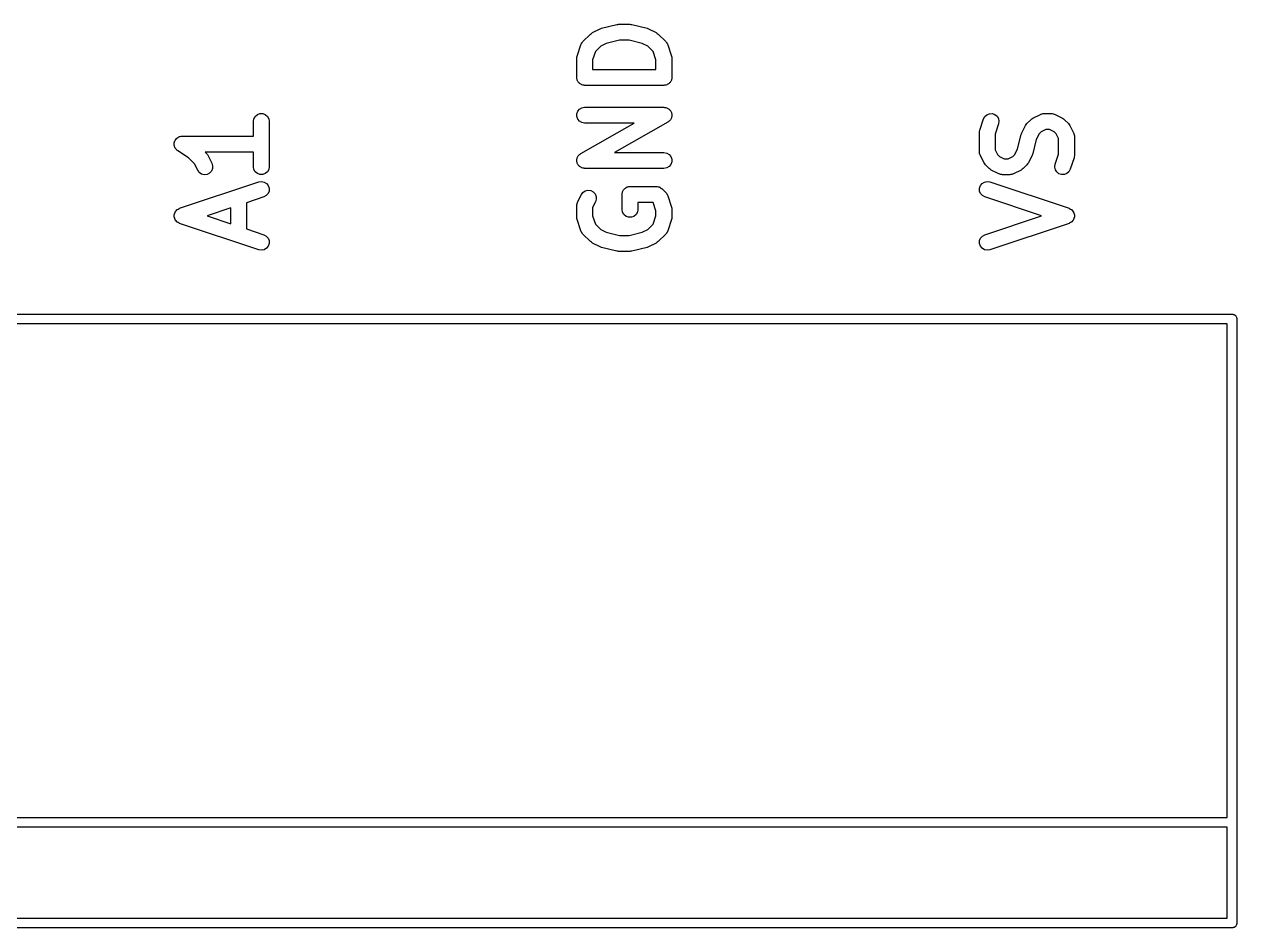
# Model space of a CAD drawing. Extents: x 78 to 141.7, y -125.4 to -84.3.
# Drawn here: x 126.04 to 141.34, y -125.2 to -113.81 of the extents above; entities that cross this region are included whole.
import ezdxf

# ---------------------------------------------------------------- set-up
doc = ezdxf.new("R2010")
doc.units = 0
doc.header["$MEASUREMENT"] = 0
doc.layers.add('BLACK', color=7, linetype='CONTINUOUS')

msp = doc.modelspace()

# ---------------------------------------------------------------- linework, layer by layer
at = {"layer": 'BLACK', "linetype": 'CONTINUOUS'}
for p, q in [((133.328, -113.856), (133.519, -113.809)), ((133.519, -113.809), (133.531, -113.808)), ((133.531, -113.808), (133.543, -113.806)), ((133.543, -113.806), (133.686, -113.806)), ((133.686, -113.806), (133.698, -113.808)), ((133.698, -113.808), (133.71, -113.809)), ((133.71, -113.809), (133.901, -113.856)), ((133.091, -114.025), (133.187, -113.93)), ((133.187, -113.93), (133.2, -113.921)), ((133.2, -113.921), (133.213, -113.911)), ((133.213, -113.911), (133.308, -113.864)), ((133.308, -113.864), (133.318, -113.861)), ((133.318, -113.861), (133.328, -113.856)), ((133.901, -113.856), (133.911, -113.861)), ((133.911, -113.861), (133.921, -113.864)), ((133.921, -113.864), (134.016, -113.911)), ((134.016, -113.911), (134.029, -113.921)), ((134.029, -113.921), (134.042, -113.93)), ((134.042, -113.93), (134.138, -114.025)), ((133.02, -114.207), (133.067, -114.065)), ((133.067, -114.065), (133.07, -114.059)), ((133.07, -114.059), (133.071, -114.054)), ((133.071, -114.054), (133.078, -114.044)), ((133.078, -114.044), (133.084, -114.034)), ((133.084, -114.034), (133.088, -114.03)), ((133.088, -114.03), (133.091, -114.025)), ((133.317, -114.083), (133.25, -114.15)), ((133.387, -114.048), (133.317, -114.083)), ((133.555, -114.006), (133.387, -114.048)), ((133.674, -114.006), (133.555, -114.006)), ((133.841, -114.048), (133.674, -114.006)), ((133.912, -114.083), (133.841, -114.048)), ((133.979, -114.15), (133.912, -114.083)), ((134.138, -114.025), (134.141, -114.03)), ((134.141, -114.03), (134.145, -114.034)), ((134.145, -114.034), (134.151, -114.044)), ((134.151, -114.044), (134.158, -114.054)), ((134.158, -114.054), (134.159, -114.059)), ((134.159, -114.059), (134.162, -114.065)), ((134.162, -114.065), (134.209, -114.207)), ((133.014, -114.239), (133.017, -114.223)), ((133.014, -114.477), (133.014, -114.239)), ((133.017, -114.223), (133.02, -114.207)), ((133.25, -114.15), (133.214, -114.255)), ((133.214, -114.255), (133.214, -114.377)), ((134.014, -114.255), (133.979, -114.15)), ((134.014, -114.377), (134.014, -114.255)), ((134.209, -114.207), (134.212, -114.223)), ((134.212, -114.223), (134.214, -114.239)), ((134.214, -114.239), (134.214, -114.477)), ((133.214, -114.377), (134.014, -114.377)), ((133.016, -114.486), (133.014, -114.477)), ((133.016, -114.494), (133.016, -114.486)), ((133.019, -114.503), (133.016, -114.494)), ((133.021, -114.511), (133.019, -114.503)), ((133.025, -114.519), (133.021, -114.511)), ((133.028, -114.527), (133.025, -114.519)), ((133.034, -114.534), (133.028, -114.527)), ((133.038, -114.541), (133.034, -114.534)), ((133.045, -114.547), (133.038, -114.541)), ((133.05, -114.554), (133.045, -114.547)), ((133.058, -114.558), (133.05, -114.554)), ((133.064, -114.564), (133.058, -114.558)), ((133.073, -114.567), (133.064, -114.564)), ((133.08, -114.571), (133.073, -114.567)), ((133.089, -114.573), (133.08, -114.571)), ((133.097, -114.576), (133.089, -114.573)), ((133.106, -114.576), (133.097, -114.576)), ((133.114, -114.577), (133.106, -114.576)), ((134.114, -114.577), (133.114, -114.577)), ((134.123, -114.576), (134.114, -114.577)), ((134.132, -114.576), (134.123, -114.576)), ((134.14, -114.573), (134.132, -114.576)), ((134.149, -114.571), (134.14, -114.573)), ((134.156, -114.567), (134.149, -114.571)), ((134.164, -114.564), (134.156, -114.567)), ((134.171, -114.558), (134.164, -114.564)), ((134.179, -114.554), (134.171, -114.558)), ((134.184, -114.547), (134.179, -114.554)), ((134.191, -114.541), (134.184, -114.547)), ((134.195, -114.534), (134.191, -114.541)), ((134.201, -114.527), (134.195, -114.534)), ((134.204, -114.519), (134.201, -114.527)), ((134.208, -114.511), (134.204, -114.519)), ((134.21, -114.503), (134.208, -114.511)), ((134.213, -114.494), (134.21, -114.503)), ((134.214, -114.477), (134.213, -114.486)), ((134.213, -114.486), (134.213, -114.494)), ((133.028, -114.903), (133.05, -114.877)), ((133.05, -114.877), (133.08, -114.859)), ((133.08, -114.859), (133.114, -114.853)), ((133.114, -114.853), (134.114, -114.853)), ((134.114, -114.853), (134.123, -114.855)), ((134.123, -114.855), (134.132, -114.855)), ((134.132, -114.855), (134.14, -114.858)), ((134.14, -114.858), (134.149, -114.859)), ((134.149, -114.859), (134.156, -114.864)), ((134.156, -114.864), (134.165, -114.867)), ((134.165, -114.867), (134.171, -114.872)), ((134.171, -114.872), (134.179, -114.877)), ((134.179, -114.877), (134.185, -114.884)), ((134.185, -114.884), (134.191, -114.889)), ((134.191, -114.889), (134.196, -114.897)), ((134.196, -114.897), (134.201, -114.903)), ((128.934, -115.033), (128.941, -114.999)), ((128.934, -115.218), (128.934, -115.033)), ((128.941, -114.999), (128.958, -114.968)), ((128.958, -114.968), (128.984, -114.946)), ((128.984, -114.946), (129.017, -114.934)), ((129.017, -114.934), (129.052, -114.934)), ((129.052, -114.934), (129.084, -114.946)), ((129.084, -114.946), (129.111, -114.968)), ((129.111, -114.968), (129.128, -114.999)), ((129.128, -114.999), (129.134, -115.033)), ((129.134, -115.033), (129.134, -115.604)), ((133.016, -114.936), (133.028, -114.903)), ((133.016, -114.971), (133.016, -114.936)), ((133.028, -115.003), (133.016, -114.971)), ((133.05, -115.03), (133.028, -115.003)), ((133.08, -115.047), (133.05, -115.03)), ((133.114, -115.053), (133.08, -115.047)), ((134.164, -115.04), (133.491, -115.425)), ((134.171, -115.034), (134.164, -115.04)), ((134.179, -115.03), (134.171, -115.034)), ((134.184, -115.023), (134.179, -115.03)), ((134.191, -115.018), (134.184, -115.023)), ((134.195, -115.01), (134.191, -115.018)), ((134.201, -115.003), (134.195, -115.01)), ((134.201, -114.903), (134.204, -114.912)), ((134.204, -114.995), (134.201, -115.003)), ((134.204, -114.912), (134.209, -114.92)), ((134.208, -114.988), (134.204, -114.995)), ((134.21, -114.979), (134.208, -114.988)), ((134.209, -114.92), (134.21, -114.928)), ((134.21, -114.928), (134.213, -114.936)), ((134.213, -114.971), (134.21, -114.979)), ((134.213, -114.936), (134.213, -114.945)), ((134.213, -114.945), (134.214, -114.954)), ((134.214, -114.954), (134.213, -114.962)), ((134.213, -114.962), (134.213, -114.971)), ((138.1, -115.144), (138.147, -115.001)), ((138.147, -115.001), (138.164, -114.971)), ((138.164, -114.971), (138.19, -114.948)), ((138.19, -114.948), (138.222, -114.935)), ((138.222, -114.935), (138.257, -114.934)), ((138.257, -114.934), (138.29, -114.945)), ((138.29, -114.945), (138.317, -114.966)), ((138.317, -114.966), (138.335, -114.996)), ((138.335, -114.996), (138.342, -115.03)), ((138.342, -115.03), (138.337, -115.064)), ((138.695, -115.057), (138.743, -115.01)), ((138.743, -115.01), (138.756, -115)), ((138.756, -115), (138.769, -114.991)), ((138.769, -114.991), (138.864, -114.943)), ((138.864, -114.943), (138.87, -114.942)), ((138.87, -114.942), (138.875, -114.939)), ((138.875, -114.939), (138.886, -114.937)), ((138.886, -114.937), (138.897, -114.933)), ((138.897, -114.933), (138.903, -114.934)), ((138.903, -114.934), (138.909, -114.933)), ((138.909, -114.933), (139.004, -114.933)), ((139.004, -114.933), (139.01, -114.934)), ((139.01, -114.934), (139.015, -114.933)), ((139.015, -114.933), (139.027, -114.937)), ((139.027, -114.937), (139.038, -114.939)), ((139.038, -114.939), (139.043, -114.942)), ((139.043, -114.942), (139.049, -114.943)), ((139.049, -114.943), (139.144, -114.991)), ((139.144, -114.991), (139.157, -115)), ((139.157, -115), (139.17, -115.01)), ((139.17, -115.01), (139.218, -115.057)), ((133.065, -115.438), (133.738, -115.053)), ((133.738, -115.053), (133.114, -115.053)), ((138.094, -115.176), (138.097, -115.16)), ((138.094, -115.414), (138.094, -115.176)), ((138.097, -115.16), (138.1, -115.144)), ((138.337, -115.064), (138.294, -115.192)), ((138.294, -115.192), (138.294, -115.39)), ((138.576, -115.379), (138.621, -115.199)), ((138.621, -115.199), (138.626, -115.189)), ((138.626, -115.189), (138.629, -115.178)), ((138.629, -115.178), (138.676, -115.083)), ((138.676, -115.083), (138.686, -115.07)), ((138.686, -115.07), (138.695, -115.057)), ((138.848, -115.187), (138.813, -115.258)), ((138.873, -115.163), (138.848, -115.187)), ((138.932, -115.133), (138.873, -115.163)), ((138.98, -115.133), (138.932, -115.133)), ((139.04, -115.163), (138.98, -115.133)), ((139.065, -115.187), (139.04, -115.163)), ((139.094, -115.247), (139.065, -115.187)), ((139.218, -115.057), (139.227, -115.07)), ((139.227, -115.07), (139.236, -115.083)), ((139.236, -115.083), (139.284, -115.178)), ((139.284, -115.178), (139.286, -115.184)), ((139.286, -115.184), (139.288, -115.189)), ((139.288, -115.189), (139.291, -115.201)), ((139.291, -115.201), (139.294, -115.212)), ((127.935, -115.312), (127.936, -115.307)), ((127.936, -115.324), (127.935, -115.312)), ((127.936, -115.301), (127.94, -115.29)), ((127.936, -115.307), (127.936, -115.301)), ((127.936, -115.336), (127.936, -115.324)), ((127.938, -115.341), (127.936, -115.336)), ((127.939, -115.347), (127.938, -115.341)), ((127.944, -115.357), (127.939, -115.347)), ((127.94, -115.29), (127.943, -115.278)), ((127.943, -115.278), (127.946, -115.274)), ((127.946, -115.274), (127.948, -115.268)), ((127.948, -115.268), (127.956, -115.259)), ((127.956, -115.259), (127.962, -115.249)), ((127.962, -115.249), (127.967, -115.246)), ((127.967, -115.246), (127.97, -115.242)), ((127.97, -115.242), (127.981, -115.236)), ((127.981, -115.236), (127.99, -115.229)), ((127.99, -115.229), (127.995, -115.227)), ((127.995, -115.227), (128, -115.224)), ((128, -115.224), (128.012, -115.222)), ((128.012, -115.222), (128.024, -115.219)), ((128.024, -115.219), (128.029, -115.219)), ((128.029, -115.219), (128.034, -115.218)), ((128.034, -115.218), (128.934, -115.218)), ((138.813, -115.258), (138.768, -115.438)), ((139.094, -115.445), (139.094, -115.247)), ((139.294, -115.212), (139.293, -115.218)), ((139.293, -115.218), (139.294, -115.223)), ((139.294, -115.223), (139.294, -115.461)), ((127.948, -115.368), (127.944, -115.357)), ((127.951, -115.373), (127.948, -115.368)), ((127.954, -115.378), (127.951, -115.373)), ((127.963, -115.386), (127.954, -115.378)), ((127.97, -115.395), (127.963, -115.386)), ((127.975, -115.398), (127.97, -115.395)), ((127.979, -115.402), (127.975, -115.398)), ((128.114, -115.491), (127.979, -115.402)), ((128.19, -115.568), (128.114, -115.491)), ((128.934, -115.418), (128.324, -115.418)), ((128.324, -115.418), (128.343, -115.438)), ((128.343, -115.438), (128.353, -115.451)), ((128.353, -115.451), (128.362, -115.464)), ((128.362, -115.464), (128.41, -115.559)), ((128.934, -115.604), (128.934, -115.418)), ((133.016, -115.507), (133.019, -115.499)), ((133.016, -115.516), (133.016, -115.507)), ((133.019, -115.499), (133.021, -115.49)), ((133.021, -115.49), (133.025, -115.483)), ((133.025, -115.483), (133.028, -115.475)), ((133.028, -115.475), (133.034, -115.468)), ((133.034, -115.468), (133.038, -115.46)), ((133.038, -115.46), (133.045, -115.455)), ((133.045, -115.455), (133.05, -115.448)), ((133.05, -115.448), (133.058, -115.444)), ((133.058, -115.444), (133.065, -115.438)), ((133.491, -115.425), (134.114, -115.425)), ((134.114, -115.425), (134.149, -115.431)), ((134.149, -115.431), (134.179, -115.448)), ((134.179, -115.448), (134.201, -115.475)), ((134.201, -115.475), (134.213, -115.507)), ((134.213, -115.507), (134.213, -115.542)), ((138.095, -115.419), (138.094, -115.414)), ((138.095, -115.425), (138.095, -115.419)), ((138.098, -115.436), (138.095, -115.425)), ((138.101, -115.448), (138.098, -115.436)), ((138.103, -115.453), (138.101, -115.448)), ((138.105, -115.458), (138.103, -115.453)), ((138.153, -115.554), (138.105, -115.458)), ((138.294, -115.39), (138.324, -115.45)), ((138.324, -115.45), (138.349, -115.474)), ((138.349, -115.474), (138.409, -115.504)), ((138.409, -115.504), (138.457, -115.504)), ((138.457, -115.504), (138.516, -115.474)), ((138.516, -115.474), (138.541, -115.45)), ((138.541, -115.45), (138.576, -115.379)), ((138.76, -115.458), (138.713, -115.554)), ((138.763, -115.448), (138.76, -115.458)), ((138.768, -115.438), (138.763, -115.448)), ((139.052, -115.573), (139.094, -115.445)), ((139.289, -115.493), (139.242, -115.636)), ((139.292, -115.477), (139.289, -115.493)), ((139.294, -115.461), (139.292, -115.477)), ((128.231, -115.649), (128.19, -115.568)), ((128.251, -115.677), (128.231, -115.649)), ((128.404, -115.659), (128.38, -115.684)), ((128.417, -115.627), (128.404, -115.659)), ((128.41, -115.559), (128.42, -115.593)), ((128.42, -115.593), (128.417, -115.627)), ((128.941, -115.638), (128.934, -115.604)), ((128.958, -115.668), (128.941, -115.638)), ((129.128, -115.638), (129.111, -115.668)), ((129.134, -115.604), (129.128, -115.638)), ((133.014, -115.524), (133.016, -115.516)), ((133.016, -115.533), (133.014, -115.524)), ((133.016, -115.542), (133.016, -115.533)), ((133.019, -115.55), (133.016, -115.542)), ((133.02, -115.558), (133.019, -115.55)), ((133.025, -115.566), (133.02, -115.558)), ((133.028, -115.575), (133.025, -115.566)), ((133.033, -115.581), (133.028, -115.575)), ((133.038, -115.589), (133.033, -115.581)), ((133.044, -115.594), (133.038, -115.589)), ((133.05, -115.601), (133.044, -115.594)), ((133.058, -115.606), (133.05, -115.601)), ((133.064, -115.611), (133.058, -115.606)), ((133.073, -115.614), (133.064, -115.611)), ((133.08, -115.619), (133.073, -115.614)), ((133.089, -115.62), (133.08, -115.619)), ((133.097, -115.623), (133.089, -115.62)), ((133.106, -115.623), (133.097, -115.623)), ((133.114, -115.625), (133.106, -115.623)), ((134.114, -115.625), (133.114, -115.625)), ((134.149, -115.619), (134.114, -115.625)), ((134.179, -115.601), (134.149, -115.619)), ((134.201, -115.575), (134.179, -115.601)), ((134.213, -115.542), (134.201, -115.575)), ((138.162, -115.566), (138.153, -115.554)), ((138.171, -115.58), (138.162, -115.566)), ((138.219, -115.627), (138.171, -115.58)), ((138.232, -115.636), (138.219, -115.627)), ((138.245, -115.646), (138.232, -115.636)), ((138.34, -115.694), (138.245, -115.646)), ((138.62, -115.646), (138.525, -115.694)), ((138.633, -115.636), (138.62, -115.646)), ((138.646, -115.627), (138.633, -115.636)), ((138.694, -115.58), (138.646, -115.627)), ((138.703, -115.567), (138.694, -115.58)), ((138.713, -115.554), (138.703, -115.567)), ((139.047, -115.607), (139.052, -115.573)), ((139.054, -115.641), (139.047, -115.607)), ((139.072, -115.67), (139.054, -115.641)), ((139.242, -115.636), (139.225, -115.666)), ((128.003, -116.128), (129.003, -115.795)), ((128.28, -115.696), (128.251, -115.677)), ((128.314, -115.704), (128.28, -115.696)), ((128.349, -115.7), (128.314, -115.704)), ((128.38, -115.684), (128.349, -115.7)), ((128.984, -115.691), (128.958, -115.668)), ((129.017, -115.703), (128.984, -115.691)), ((129.003, -115.795), (129.037, -115.79)), ((129.052, -115.703), (129.017, -115.703)), ((129.037, -115.79), (129.071, -115.797)), ((129.084, -115.691), (129.052, -115.703)), ((129.071, -115.797), (129.101, -115.815)), ((129.111, -115.668), (129.084, -115.691)), ((129.101, -115.815), (129.122, -115.842)), ((138.107, -115.842), (138.128, -115.815)), ((138.128, -115.815), (138.158, -115.797)), ((138.158, -115.797), (138.192, -115.79)), ((138.192, -115.79), (138.226, -115.795)), ((138.226, -115.795), (139.226, -116.128)), ((138.346, -115.695), (138.34, -115.694)), ((138.351, -115.698), (138.346, -115.695)), ((138.362, -115.7), (138.351, -115.698)), ((138.374, -115.703), (138.362, -115.7)), ((138.379, -115.703), (138.374, -115.703)), ((138.385, -115.704), (138.379, -115.703)), ((138.48, -115.704), (138.385, -115.704)), ((138.486, -115.703), (138.48, -115.704)), ((138.492, -115.703), (138.486, -115.703)), ((138.503, -115.7), (138.492, -115.703)), ((138.514, -115.698), (138.503, -115.7)), ((138.519, -115.695), (138.514, -115.698)), ((138.525, -115.694), (138.519, -115.695)), ((139.099, -115.692), (139.072, -115.67)), ((139.132, -115.703), (139.099, -115.692)), ((139.167, -115.702), (139.132, -115.703)), ((139.199, -115.689), (139.167, -115.702)), ((139.225, -115.666), (139.199, -115.689)), ((129.097, -115.968), (129.066, -115.985)), ((129.12, -115.942), (129.097, -115.968)), ((129.132, -115.91), (129.12, -115.942)), ((129.122, -115.842), (129.133, -115.875)), ((129.133, -115.875), (129.132, -115.91)), ((133.025, -116.051), (133.073, -115.956)), ((133.073, -115.956), (133.093, -115.928)), ((133.093, -115.928), (133.122, -115.909)), ((133.122, -115.909), (133.156, -115.901)), ((133.156, -115.901), (133.191, -115.905)), ((133.191, -115.905), (133.222, -115.921)), ((133.222, -115.921), (133.246, -115.946)), ((133.246, -115.946), (133.259, -115.978)), ((133.586, -115.953), (133.587, -115.945)), ((133.586, -116.144), (133.586, -115.953)), ((133.587, -115.936), (133.59, -115.928)), ((133.587, -115.945), (133.587, -115.936)), ((133.59, -115.928), (133.592, -115.919)), ((133.592, -115.919), (133.596, -115.912)), ((133.596, -115.912), (133.599, -115.903)), ((133.599, -115.903), (133.605, -115.897)), ((133.605, -115.897), (133.609, -115.889)), ((133.609, -115.889), (133.616, -115.883)), ((133.616, -115.883), (133.622, -115.877)), ((133.622, -115.877), (133.629, -115.872)), ((133.629, -115.872), (133.636, -115.867)), ((133.636, -115.867), (133.644, -115.864)), ((133.644, -115.864), (133.652, -115.859)), ((133.652, -115.859), (133.66, -115.858)), ((133.66, -115.858), (133.669, -115.855)), ((133.669, -115.855), (133.677, -115.855)), ((133.677, -115.855), (133.686, -115.853)), ((133.686, -115.853), (134.019, -115.853)), ((134.019, -115.853), (134.024, -115.854)), ((134.024, -115.854), (134.028, -115.854)), ((134.028, -115.854), (134.041, -115.857)), ((134.041, -115.857), (134.053, -115.859)), ((134.053, -115.859), (134.057, -115.862)), ((134.057, -115.862), (134.062, -115.863)), ((134.062, -115.863), (134.072, -115.87)), ((134.072, -115.87), (134.084, -115.877)), ((134.084, -115.877), (134.086, -115.88)), ((134.086, -115.88), (134.09, -115.883)), ((134.09, -115.883), (134.138, -115.93)), ((134.138, -115.93), (134.141, -115.935)), ((134.141, -115.935), (134.145, -115.939)), ((134.145, -115.939), (134.151, -115.949)), ((134.151, -115.949), (134.158, -115.959)), ((134.158, -115.959), (134.159, -115.964)), ((134.159, -115.964), (134.162, -115.969)), ((138.096, -115.875), (138.107, -115.842)), ((138.097, -115.91), (138.096, -115.875)), ((138.109, -115.942), (138.097, -115.91)), ((138.132, -115.968), (138.109, -115.942)), ((138.163, -115.985), (138.132, -115.968)), ((129.066, -115.985), (128.849, -116.057)), ((128.849, -116.057), (128.849, -116.389)), ((133.014, -116.096), (133.016, -116.09)), ((133.014, -116.239), (133.014, -116.096)), ((133.015, -116.085), (133.018, -116.073)), ((133.016, -116.09), (133.015, -116.085)), ((133.018, -116.073), (133.021, -116.062)), ((133.021, -116.062), (133.023, -116.057)), ((133.023, -116.057), (133.025, -116.051)), ((133.252, -116.046), (133.214, -116.12)), ((133.214, -116.12), (133.214, -116.223)), ((133.261, -116.012), (133.252, -116.046)), ((133.259, -115.978), (133.261, -116.012)), ((133.978, -116.053), (133.786, -116.053)), ((133.786, -116.053), (133.786, -116.144)), ((133.979, -116.055), (133.978, -116.053)), ((134.014, -116.16), (133.979, -116.055)), ((134.162, -115.969), (134.209, -116.112)), ((134.209, -116.112), (134.212, -116.128)), ((138.878, -116.223), (138.163, -115.985)), ((127.936, -116.206), (127.937, -116.203)), ((127.936, -116.209), (127.936, -116.206)), ((127.936, -116.223), (127.936, -116.209)), ((127.936, -116.238), (127.936, -116.223)), ((127.936, -116.24), (127.936, -116.238)), ((127.937, -116.243), (127.936, -116.24)), ((127.937, -116.203), (127.942, -116.189)), ((127.942, -116.257), (127.937, -116.243)), ((127.942, -116.189), (127.947, -116.176)), ((127.947, -116.271), (127.942, -116.257)), ((127.947, -116.176), (127.948, -116.173)), ((127.948, -116.273), (127.947, -116.271)), ((127.948, -116.173), (127.949, -116.171)), ((127.949, -116.276), (127.948, -116.273)), ((127.949, -116.171), (127.959, -116.16)), ((127.959, -116.16), (127.968, -116.148)), ((127.968, -116.148), (127.971, -116.147)), ((127.971, -116.147), (127.972, -116.145)), ((127.972, -116.145), (127.985, -116.138)), ((127.985, -116.138), (127.998, -116.13)), ((127.998, -116.13), (128, -116.13)), ((128, -116.13), (128.003, -116.128)), ((128.649, -116.124), (128.351, -116.223)), ((128.351, -116.223), (128.649, -116.323)), ((128.649, -116.323), (128.649, -116.124)), ((133.017, -116.255), (133.014, -116.239)), ((133.02, -116.271), (133.017, -116.255)), ((133.067, -116.413), (133.02, -116.271)), ((133.214, -116.223), (133.25, -116.328)), ((133.592, -116.178), (133.586, -116.144)), ((133.609, -116.208), (133.592, -116.178)), ((133.636, -116.23), (133.609, -116.208)), ((133.669, -116.242), (133.636, -116.23)), ((133.703, -116.242), (133.669, -116.242)), ((133.736, -116.23), (133.703, -116.242)), ((133.763, -116.208), (133.736, -116.23)), ((133.78, -116.178), (133.763, -116.208)), ((133.786, -116.144), (133.78, -116.178)), ((133.979, -116.328), (134.014, -116.223)), ((134.014, -116.223), (134.014, -116.16)), ((134.209, -116.271), (134.162, -116.413)), ((134.212, -116.255), (134.209, -116.271)), ((134.212, -116.128), (134.214, -116.144)), ((134.214, -116.239), (134.212, -116.255)), ((134.214, -116.144), (134.214, -116.239)), ((138.163, -116.462), (138.878, -116.223)), ((139.226, -116.128), (139.229, -116.13)), ((139.229, -116.13), (139.231, -116.13)), ((139.231, -116.13), (139.244, -116.138)), ((139.244, -116.138), (139.257, -116.145)), ((139.257, -116.145), (139.258, -116.147)), ((139.258, -116.147), (139.261, -116.148)), ((139.261, -116.148), (139.27, -116.16)), ((139.27, -116.16), (139.28, -116.171)), ((139.28, -116.171), (139.281, -116.173)), ((139.281, -116.273), (139.28, -116.276)), ((139.281, -116.173), (139.282, -116.176)), ((139.282, -116.271), (139.281, -116.273)), ((139.282, -116.176), (139.287, -116.189)), ((139.287, -116.257), (139.282, -116.271)), ((139.287, -116.189), (139.292, -116.203)), ((139.292, -116.243), (139.287, -116.257)), ((139.292, -116.203), (139.293, -116.206)), ((139.293, -116.24), (139.292, -116.243)), ((139.293, -116.206), (139.293, -116.209)), ((139.293, -116.209), (139.293, -116.223)), ((139.293, -116.223), (139.293, -116.238)), ((139.293, -116.238), (139.293, -116.24)), ((127.959, -116.287), (127.949, -116.276)), ((127.968, -116.298), (127.959, -116.287)), ((127.971, -116.299), (127.968, -116.298)), ((127.972, -116.302), (127.971, -116.299)), ((127.985, -116.309), (127.972, -116.302)), ((127.998, -116.316), (127.985, -116.309)), ((128, -116.317), (127.998, -116.316)), ((128.003, -116.318), (128, -116.317)), ((129.003, -116.651), (128.003, -116.318)), ((128.849, -116.389), (129.066, -116.462)), ((133.07, -116.419), (133.067, -116.413)), ((133.071, -116.424), (133.07, -116.419)), ((133.078, -116.434), (133.071, -116.424)), ((133.25, -116.328), (133.317, -116.395)), ((133.317, -116.395), (133.387, -116.43)), ((133.841, -116.43), (133.912, -116.395)), ((133.912, -116.395), (133.979, -116.328)), ((134.158, -116.424), (134.151, -116.434)), ((134.159, -116.419), (134.158, -116.424)), ((134.162, -116.413), (134.159, -116.419)), ((139.226, -116.318), (138.226, -116.651)), ((139.229, -116.317), (139.226, -116.318)), ((139.231, -116.316), (139.229, -116.317)), ((139.244, -116.309), (139.231, -116.316)), ((139.257, -116.302), (139.244, -116.309)), ((139.258, -116.299), (139.257, -116.302)), ((139.261, -116.298), (139.258, -116.299)), ((139.27, -116.287), (139.261, -116.298)), ((139.28, -116.276), (139.27, -116.287)), ((129.066, -116.462), (129.097, -116.478)), ((129.097, -116.478), (129.12, -116.504)), ((129.12, -116.504), (129.132, -116.536)), ((129.133, -116.571), (129.122, -116.604)), ((129.132, -116.536), (129.133, -116.571)), ((133.084, -116.444), (133.078, -116.434)), ((133.088, -116.448), (133.084, -116.444)), ((133.091, -116.453), (133.088, -116.448)), ((133.187, -116.548), (133.091, -116.453)), ((133.2, -116.557), (133.187, -116.548)), ((133.213, -116.567), (133.2, -116.557)), ((133.308, -116.614), (133.213, -116.567)), ((133.387, -116.43), (133.555, -116.472)), ((133.555, -116.472), (133.674, -116.472)), ((133.674, -116.472), (133.841, -116.43)), ((134.016, -116.567), (133.921, -116.614)), ((134.029, -116.557), (134.016, -116.567)), ((134.042, -116.548), (134.029, -116.557)), ((134.138, -116.453), (134.042, -116.548)), ((134.141, -116.448), (134.138, -116.453)), ((134.145, -116.444), (134.141, -116.448)), ((134.151, -116.434), (134.145, -116.444)), ((138.096, -116.571), (138.097, -116.536)), ((138.107, -116.604), (138.096, -116.571)), ((138.097, -116.536), (138.109, -116.504)), ((138.109, -116.504), (138.132, -116.478)), ((138.132, -116.478), (138.163, -116.462)), ((129.037, -116.656), (129.003, -116.651)), ((129.071, -116.65), (129.037, -116.656)), ((129.101, -116.631), (129.071, -116.65)), ((129.122, -116.604), (129.101, -116.631)), ((133.318, -116.617), (133.308, -116.614)), ((133.328, -116.622), (133.318, -116.617)), ((133.519, -116.669), (133.328, -116.622)), ((133.531, -116.67), (133.519, -116.669)), ((133.543, -116.672), (133.531, -116.67)), ((133.686, -116.672), (133.543, -116.672)), ((133.698, -116.67), (133.686, -116.672)), ((133.71, -116.669), (133.698, -116.67)), ((133.901, -116.622), (133.71, -116.669)), ((133.911, -116.617), (133.901, -116.622)), ((133.921, -116.614), (133.911, -116.617)), ((138.128, -116.631), (138.107, -116.604)), ((138.158, -116.65), (138.128, -116.631)), ((138.192, -116.656), (138.158, -116.65)), ((138.226, -116.651), (138.192, -116.656)), ((85.3969, -117.465), (141.287, -117.465)), ((141.287, -117.465), (141.287, -117.465)), ((141.287, -117.465), (141.293, -117.465)), ((141.293, -117.465), (141.298, -117.467)), ((141.298, -117.467), (141.303, -117.468)), ((141.303, -117.468), (141.308, -117.47)), ((141.308, -117.47), (141.313, -117.472)), ((141.313, -117.472), (141.317, -117.476)), ((141.317, -117.476), (141.321, -117.478)), ((141.321, -117.478), (141.325, -117.482)), ((141.325, -117.482), (141.329, -117.486)), ((141.329, -117.486), (141.331, -117.49)), ((141.331, -117.49), (141.335, -117.495)), ((141.335, -117.495), (141.337, -117.5)), ((141.222, -117.585), (110.862, -117.585)), ((141.222, -123.815), (141.222, -117.585)), ((141.337, -117.5), (141.339, -117.504)), ((141.339, -117.504), (141.34, -117.509)), ((141.34, -117.509), (141.342, -117.514)), ((141.342, -117.514), (141.342, -117.52)), ((141.342, -117.52), (141.342, -117.52)), ((141.342, -117.52), (141.342, -125.15)), ((110.862, -123.815), (141.222, -123.815)), ((141.222, -123.935), (110.862, -123.935)), ((141.222, -125.085), (141.222, -123.935)), ((110.862, -125.085), (141.222, -125.085)), ((141.287, -125.205), (85.3969, -125.205)), ((141.293, -125.205), (141.287, -125.205)), ((141.287, -125.205), (141.287, -125.205)), ((141.298, -125.203), (141.293, -125.205)), ((141.303, -125.202), (141.298, -125.203)), ((141.308, -125.2), (141.303, -125.202)), ((141.313, -125.198), (141.308, -125.2)), ((141.317, -125.194), (141.313, -125.198)), ((141.321, -125.192), (141.317, -125.194)), ((141.325, -125.188), (141.321, -125.192)), ((141.329, -125.184), (141.325, -125.188)), ((141.331, -125.18), (141.329, -125.184)), ((141.335, -125.175), (141.331, -125.18)), ((141.337, -125.17), (141.335, -125.175)), ((141.339, -125.166), (141.337, -125.17)), ((141.34, -125.161), (141.339, -125.166)), ((141.342, -125.156), (141.34, -125.161)), ((141.342, -125.15), (141.342, -125.15)), ((141.342, -125.15), (141.342, -125.156))]:
    msp.add_line(p, q, dxfattribs=at)

doc.saveas('drawing.dxf')
